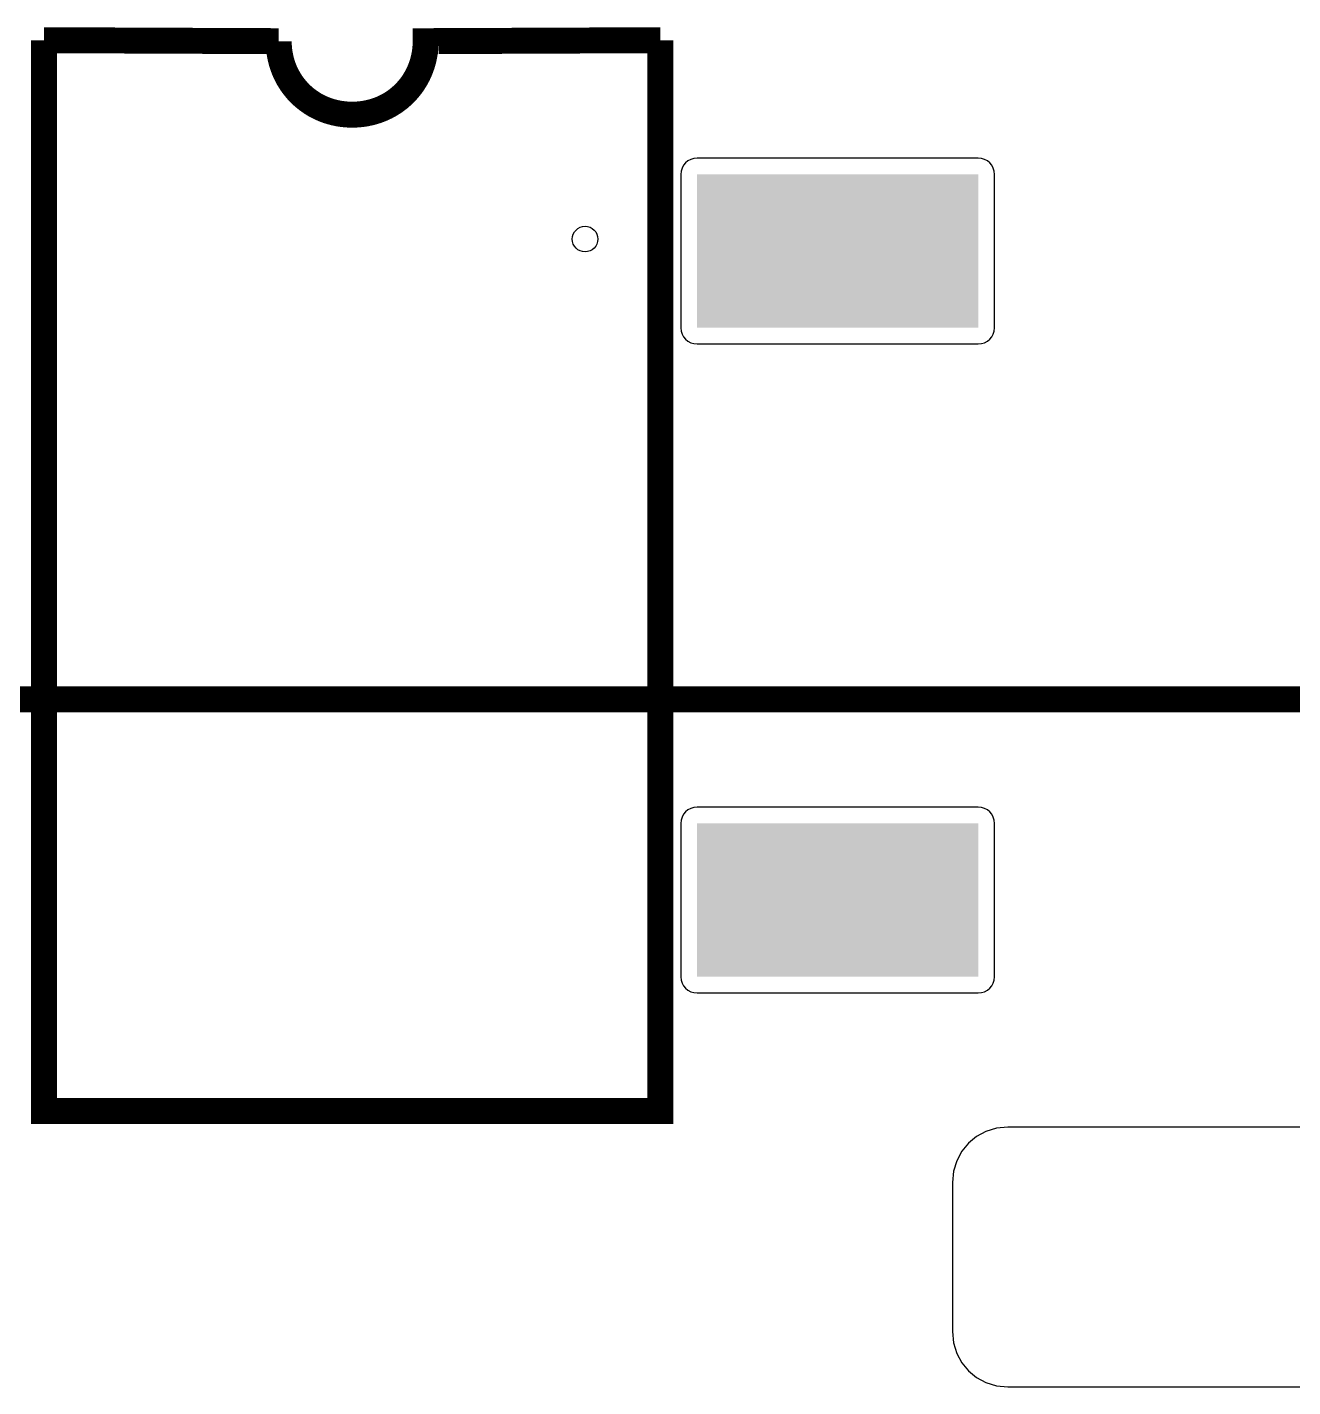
# Model space of a CAD drawing. Header units: inches. Extents: x 15 to 148, y 10 to 111.
# Drawn here: x 136.274 to 137.152, y 101.993 to 102.936 of the extents above; entities that cross this region are included whole.
import ezdxf

# ---------------------------------------------------------------- set-up
doc = ezdxf.new("R2010")
doc.units = ezdxf.units.IN
doc.header["$MEASUREMENT"] = 0
doc.layers.add('BLK_12AWG', color=7, linetype='Continuous')

# ---------------------------------------------------------------- blocks, each defined once
blk = doc.blocks.new('RPAD')
blk.add_trace([(-0.5, -0.5), (-0.5, 0.5), (0.5, -0.5), (0.5, 0.5)])
blk = doc.blocks.new('CEGHSD')
at = {"const_width": 0.008}
for points in [[(133.90183, 101.90184), (133.82947, 101.90215)], [(133.82947, 101.90215), (133.82947, 101.57215), (134.01947, 101.57215), (134.01947, 101.90215)], [(133.90183, 101.90184), (133.82947, 101.90215)], [(133.82947, 101.90215), (133.82947, 101.57215), (134.01947, 101.57215), (134.01947, 101.90215)], [(133.90183, 101.90184), (133.82947, 101.90215)], [(133.82947, 101.90215), (133.82947, 101.57215), (134.01947, 101.57215), (134.01947, 101.90215)], [(133.90183, 101.90184), (133.90183, 101.90169), (133.90184, 101.90154), (133.90184, 101.90139), (133.90184, 101.90124), (133.90185, 101.90109), (133.90185, 101.90095), (133.90186, 101.9008), (133.90186, 101.90065), (133.90187, 101.9005), (133.90188, 101.90036), (133.90189, 101.90021), (133.9019, 101.90006), (133.90191, 101.89992), (133.90192, 101.89977), (133.90193, 101.89963), (133.90195, 101.89948), (133.90196, 101.89934), (133.90198, 101.89919), (133.90199, 101.89905), (133.90201, 101.89891), (133.90202, 101.89883), (133.90203, 101.89876), (133.90204, 101.89869), (133.90205, 101.89862), (133.90206, 101.89855), (133.90207, 101.89848), (133.90208, 101.89841), (133.90209, 101.89834), (133.9021, 101.89826), (133.90211, 101.89819), (133.90212, 101.89812), (133.90213, 101.89805), (133.90216, 101.89791), (133.90218, 101.89777), (133.9022, 101.89763), (133.90223, 101.89749), (133.90224, 101.89742), (133.90226, 101.89735), (133.90227, 101.89728), (133.90228, 101.89721), (133.90231, 101.89707), (133.90234, 101.89693), (133.90236, 101.89686), (133.90237, 101.89679), (133.90239, 101.89672), (133.9024, 101.89665), (133.90243, 101.89651), (133.90247, 101.89638), (133.9025, 101.89624), (133.90253, 101.8961), (133.90257, 101.89596), (133.9026, 101.89583), (133.90264, 101.89569), (133.90268, 101.89556), (133.90271, 101.89542), (133.90275, 101.89529), (133.90277, 101.89522), (133.90279, 101.89515), (133.90283, 101.89502), (133.90287, 101.89488), (133.90291, 101.89475), (133.90296, 101.89462), (133.903, 101.89449), (133.90304, 101.89435), (133.90309, 101.89422), (133.90314, 101.89409), (133.90318, 101.89396), (133.90323, 101.89383), (133.90328, 101.8937), (133.90333, 101.89357), (133.90338, 101.89344), (133.9034, 101.89338), (133.90343, 101.89331), (133.90348, 101.89318), (133.9035, 101.89312), (133.90353, 101.89305), (133.90355, 101.89299), (133.90358, 101.89293), (133.90363, 101.8928), (133.90369, 101.89267), (133.90374, 101.89255), (133.9038, 101.89242), (133.90383, 101.89236), (133.90385, 101.89229), (133.90391, 101.89217), (133.90397, 101.89204), (133.904, 101.89198), (133.90403, 101.89192), (133.90409, 101.8918), (133.90415, 101.89167), (133.90418, 101.89161), (133.90421, 101.89155), (133.90424, 101.89149), (133.90427, 101.89143), (133.9043, 101.89137), (133.90433, 101.89131), (133.90436, 101.89125), (133.90439, 101.89118), (133.90446, 101.89106), (133.90452, 101.89094), (133.90455, 101.89088), (133.90458, 101.89082), (133.90462, 101.89076), (133.90465, 101.8907), (133.90472, 101.89058), (133.90478, 101.89046), (133.90482, 101.89041), (133.90485, 101.89035), (133.90488, 101.89029), (133.90492, 101.89023), (133.90499, 101.89011), (133.90506, 101.88999), (133.90509, 101.88994), (133.90513, 101.88988), (133.90516, 101.88982), (133.9052, 101.88976), (133.90527, 101.88965), (133.90534, 101.88953), (133.90542, 101.88942), (133.90549, 101.8893), (133.90556, 101.88919), (133.90564, 101.88908), (133.90571, 101.88896), (133.90579, 101.88885), (133.90587, 101.88874), (133.90595, 101.88863), (133.90602, 101.88852), (133.9061, 101.88841), (133.90618, 101.8883), (133.90626, 101.88819), (133.9063, 101.88814), (133.90634, 101.88808), (133.90638, 101.88803), (133.90643, 101.88798), (133.90651, 101.88787), (133.90659, 101.88776), (133.90667, 101.88766), (133.90676, 101.88755), (133.90684, 101.88744), (133.90693, 101.88734), (133.90697, 101.88729), (133.90701, 101.88724), (133.90706, 101.88718), (133.9071, 101.88713), (133.90719, 101.88703), (133.90728, 101.88693), (133.90736, 101.88683), (133.90745, 101.88672), (133.9075, 101.88667), (133.90754, 101.88662), (133.90759, 101.88657), (133.90763, 101.88652), (133.90773, 101.88642), (133.90782, 101.88632), (133.90791, 101.88623), (133.908, 101.88613), (133.90809, 101.88603), (133.90819, 101.88593), (133.90824, 101.88589), (133.90828, 101.88584), (133.90833, 101.88579), (133.90838, 101.88574), (133.90847, 101.88565), (133.90857, 101.88555), (133.90867, 101.88546), (133.90876, 101.88536), (133.90886, 101.88527), (133.90896, 101.88518), (133.90906, 101.88509), (133.90916, 101.885), (133.90921, 101.88495), (133.90926, 101.88491), (133.90931, 101.88486), (133.90936, 101.88482), (133.90946, 101.88473), (133.90956, 101.88464), (133.90967, 101.88455), (133.90977, 101.88447), (133.90982, 101.88442), (133.90987, 101.88438), (133.90992, 101.88434), (133.90998, 101.88429), (133.91008, 101.88421), (133.91013, 101.88416), (133.91019, 101.88412), (133.91029, 101.88404), (133.9104, 101.88396), (133.9105, 101.88387), (133.91061, 101.88379), (133.91072, 101.88371), (133.91083, 101.88363), (133.91094, 101.88355), (133.91105, 101.88347), (133.91116, 101.88339), (133.91127, 101.88331), (133.91138, 101.88323), (133.91149, 101.88316), (133.9116, 101.88308), (133.91171, 101.883), (133.91183, 101.88293), (133.91194, 101.88285), (133.91205, 101.88278), (133.91217, 101.88271), (133.91228, 101.88263), (133.9124, 101.88256), (133.91251, 101.88249), (133.91263, 101.88242), (133.91275, 101.88235), (133.91286, 101.88228), (133.91298, 101.88221), (133.9131, 101.88215), (133.91322, 101.88208), (133.91334, 101.88201), (133.91346, 101.88195), (133.91358, 101.88188), (133.9137, 101.88182), (133.91382, 101.88176), (133.91394, 101.88169), (133.91406, 101.88163), (133.91419, 101.88157), (133.91431, 101.88151), (133.91443, 101.88145), (133.91456, 101.88139), (133.91468, 101.88133), (133.91481, 101.88127), (133.91493, 101.88122), (133.91506, 101.88116), (133.91518, 101.88111), (133.91531, 101.88105), (133.91544, 101.881), (133.91556, 101.88094), (133.91569, 101.88089), (133.91582, 101.88084), (133.91595, 101.88079), (133.91608, 101.88074), (133.91621, 101.88069), (133.91634, 101.88064), (133.91647, 101.88059), (133.9166, 101.88055), (133.91673, 101.8805), (133.91686, 101.88045), (133.91699, 101.88041), (133.91712, 101.88036), (133.91725, 101.88032), (133.91739, 101.88028), (133.91752, 101.88024), (133.91765, 101.8802), (133.91779, 101.88016), (133.91792, 101.88012), (133.91806, 101.88008), (133.91819, 101.88004), (133.91833, 101.88), (133.91846, 101.87997), (133.9186, 101.87993), (133.91874, 101.8799), (133.91887, 101.87986), (133.91901, 101.87983), (133.91915, 101.8798), (133.91929, 101.87977), (133.91943, 101.87974), (133.91956, 101.87971), (133.9197, 101.87968), (133.91984, 101.87965), (133.91998, 101.87962), (133.92012, 101.87959), (133.92026, 101.87957), (133.9204, 101.87954), (133.92055, 101.87952), (133.92069, 101.8795), (133.92083, 101.87947), (133.92097, 101.87945), (133.92111, 101.87943), (133.92126, 101.87941), (133.9214, 101.87939), (133.92154, 101.87938), (133.92169, 101.87936), (133.92183, 101.87934), (133.92197, 101.87933), (133.92212, 101.87931), (133.92226, 101.8793), (133.92241, 101.87929), (133.92255, 101.87927), (133.9227, 101.87926), (133.92285, 101.87925), (133.92299, 101.87924), (133.92314, 101.87923), (133.92329, 101.87923), (133.92343, 101.87922), (133.92358, 101.87921), (133.92373, 101.87921), (133.92388, 101.87921), (133.92403, 101.8792), (133.92417, 101.8792), (133.92432, 101.8792), (133.92447, 101.8792)], [(133.90183, 101.90184), (133.90183, 101.90169), (133.90184, 101.90154), (133.90184, 101.90139), (133.90184, 101.90124), (133.90185, 101.90109), (133.90185, 101.90095), (133.90186, 101.9008), (133.90186, 101.90065), (133.90187, 101.9005), (133.90188, 101.90036), (133.90189, 101.90021), (133.9019, 101.90006), (133.90191, 101.89992), (133.90192, 101.89977), (133.90193, 101.89963), (133.90195, 101.89948), (133.90196, 101.89934), (133.90198, 101.89919), (133.90199, 101.89905), (133.90201, 101.89891), (133.90202, 101.89883), (133.90203, 101.89876), (133.90204, 101.89869), (133.90205, 101.89862), (133.90206, 101.89855), (133.90207, 101.89848), (133.90208, 101.89841), (133.90209, 101.89834), (133.9021, 101.89826), (133.90211, 101.89819), (133.90212, 101.89812), (133.90213, 101.89805), (133.90216, 101.89791), (133.90218, 101.89777), (133.9022, 101.89763), (133.90223, 101.89749), (133.90224, 101.89742), (133.90226, 101.89735), (133.90227, 101.89728), (133.90228, 101.89721), (133.90231, 101.89707), (133.90234, 101.89693), (133.90236, 101.89686), (133.90237, 101.89679), (133.90239, 101.89672), (133.9024, 101.89665), (133.90243, 101.89651), (133.90247, 101.89638), (133.9025, 101.89624), (133.90253, 101.8961), (133.90257, 101.89596), (133.9026, 101.89583), (133.90264, 101.89569), (133.90268, 101.89556), (133.90271, 101.89542), (133.90275, 101.89529), (133.90277, 101.89522), (133.90279, 101.89515), (133.90283, 101.89502), (133.90287, 101.89488), (133.90291, 101.89475), (133.90296, 101.89462), (133.903, 101.89449), (133.90304, 101.89435), (133.90309, 101.89422), (133.90314, 101.89409), (133.90318, 101.89396), (133.90323, 101.89383), (133.90328, 101.8937), (133.90333, 101.89357), (133.90338, 101.89344), (133.9034, 101.89338), (133.90343, 101.89331), (133.90348, 101.89318), (133.9035, 101.89312), (133.90353, 101.89305), (133.90355, 101.89299), (133.90358, 101.89293), (133.90363, 101.8928), (133.90369, 101.89267), (133.90374, 101.89255), (133.9038, 101.89242), (133.90383, 101.89236), (133.90385, 101.89229), (133.90391, 101.89217), (133.90397, 101.89204), (133.904, 101.89198), (133.90403, 101.89192), (133.90409, 101.8918), (133.90415, 101.89167), (133.90418, 101.89161), (133.90421, 101.89155), (133.90424, 101.89149), (133.90427, 101.89143), (133.9043, 101.89137), (133.90433, 101.89131), (133.90436, 101.89125), (133.90439, 101.89118), (133.90446, 101.89106), (133.90452, 101.89094), (133.90455, 101.89088), (133.90458, 101.89082), (133.90462, 101.89076), (133.90465, 101.8907), (133.90472, 101.89058), (133.90478, 101.89046), (133.90482, 101.89041), (133.90485, 101.89035), (133.90488, 101.89029), (133.90492, 101.89023), (133.90499, 101.89011), (133.90506, 101.88999), (133.90509, 101.88994), (133.90513, 101.88988), (133.90516, 101.88982), (133.9052, 101.88976), (133.90527, 101.88965), (133.90534, 101.88953), (133.90542, 101.88942), (133.90549, 101.8893), (133.90556, 101.88919), (133.90564, 101.88908), (133.90571, 101.88896), (133.90579, 101.88885), (133.90587, 101.88874), (133.90595, 101.88863), (133.90602, 101.88852), (133.9061, 101.88841), (133.90618, 101.8883), (133.90626, 101.88819), (133.9063, 101.88814), (133.90634, 101.88808), (133.90638, 101.88803), (133.90643, 101.88798), (133.90651, 101.88787), (133.90659, 101.88776), (133.90667, 101.88766), (133.90676, 101.88755), (133.90684, 101.88744), (133.90693, 101.88734), (133.90697, 101.88729), (133.90701, 101.88724), (133.90706, 101.88718), (133.9071, 101.88713), (133.90719, 101.88703), (133.90728, 101.88693), (133.90736, 101.88683), (133.90745, 101.88672), (133.9075, 101.88667), (133.90754, 101.88662), (133.90759, 101.88657), (133.90763, 101.88652), (133.90773, 101.88642), (133.90782, 101.88632), (133.90791, 101.88623), (133.908, 101.88613), (133.90809, 101.88603), (133.90819, 101.88593), (133.90824, 101.88589), (133.90828, 101.88584), (133.90833, 101.88579), (133.90838, 101.88574), (133.90847, 101.88565), (133.90857, 101.88555), (133.90867, 101.88546), (133.90876, 101.88536), (133.90886, 101.88527), (133.90896, 101.88518), (133.90906, 101.88509), (133.90916, 101.885), (133.90921, 101.88495), (133.90926, 101.88491), (133.90931, 101.88486), (133.90936, 101.88482), (133.90946, 101.88473), (133.90956, 101.88464), (133.90967, 101.88455), (133.90977, 101.88447), (133.90982, 101.88442), (133.90987, 101.88438), (133.90992, 101.88434), (133.90998, 101.88429), (133.91008, 101.88421), (133.91013, 101.88416), (133.91019, 101.88412), (133.91029, 101.88404), (133.9104, 101.88396), (133.9105, 101.88387), (133.91061, 101.88379), (133.91072, 101.88371), (133.91083, 101.88363), (133.91094, 101.88355), (133.91105, 101.88347), (133.91116, 101.88339), (133.91127, 101.88331), (133.91138, 101.88323), (133.91149, 101.88316), (133.9116, 101.88308), (133.91171, 101.883), (133.91183, 101.88293), (133.91194, 101.88285), (133.91205, 101.88278), (133.91217, 101.88271), (133.91228, 101.88263), (133.9124, 101.88256), (133.91251, 101.88249), (133.91263, 101.88242), (133.91275, 101.88235), (133.91286, 101.88228), (133.91298, 101.88221), (133.9131, 101.88215), (133.91322, 101.88208), (133.91334, 101.88201), (133.91346, 101.88195), (133.91358, 101.88188), (133.9137, 101.88182), (133.91382, 101.88176), (133.91394, 101.88169), (133.91406, 101.88163), (133.91419, 101.88157), (133.91431, 101.88151), (133.91443, 101.88145), (133.91456, 101.88139), (133.91468, 101.88133), (133.91481, 101.88127), (133.91493, 101.88122), (133.91506, 101.88116), (133.91518, 101.88111), (133.91531, 101.88105), (133.91544, 101.881), (133.91556, 101.88094), (133.91569, 101.88089), (133.91582, 101.88084), (133.91595, 101.88079), (133.91608, 101.88074), (133.91621, 101.88069), (133.91634, 101.88064), (133.91647, 101.88059), (133.9166, 101.88055), (133.91673, 101.8805), (133.91686, 101.88045), (133.91699, 101.88041), (133.91712, 101.88036), (133.91725, 101.88032), (133.91739, 101.88028), (133.91752, 101.88024), (133.91765, 101.8802), (133.91779, 101.88016), (133.91792, 101.88012), (133.91806, 101.88008), (133.91819, 101.88004), (133.91833, 101.88), (133.91846, 101.87997), (133.9186, 101.87993), (133.91874, 101.8799), (133.91887, 101.87986), (133.91901, 101.87983), (133.91915, 101.8798), (133.91929, 101.87977), (133.91943, 101.87974), (133.91956, 101.87971), (133.9197, 101.87968), (133.91984, 101.87965), (133.91998, 101.87962), (133.92012, 101.87959), (133.92026, 101.87957), (133.9204, 101.87954), (133.92055, 101.87952), (133.92069, 101.8795), (133.92083, 101.87947), (133.92097, 101.87945), (133.92111, 101.87943), (133.92126, 101.87941), (133.9214, 101.87939), (133.92154, 101.87938), (133.92169, 101.87936), (133.92183, 101.87934), (133.92197, 101.87933), (133.92212, 101.87931), (133.92226, 101.8793), (133.92241, 101.87929), (133.92255, 101.87927), (133.9227, 101.87926), (133.92285, 101.87925), (133.92299, 101.87924), (133.92314, 101.87923), (133.92329, 101.87923), (133.92343, 101.87922), (133.92358, 101.87921), (133.92373, 101.87921), (133.92388, 101.87921), (133.92403, 101.8792), (133.92417, 101.8792), (133.92432, 101.8792), (133.92447, 101.8792)], [(133.90183, 101.90184), (133.90183, 101.90169), (133.90184, 101.90154), (133.90184, 101.90139), (133.90184, 101.90124), (133.90185, 101.90109), (133.90185, 101.90095), (133.90186, 101.9008), (133.90186, 101.90065), (133.90187, 101.9005), (133.90188, 101.90036), (133.90189, 101.90021), (133.9019, 101.90006), (133.90191, 101.89992), (133.90192, 101.89977), (133.90193, 101.89963), (133.90195, 101.89948), (133.90196, 101.89934), (133.90198, 101.89919), (133.90199, 101.89905), (133.90201, 101.89891), (133.90202, 101.89883), (133.90203, 101.89876), (133.90204, 101.89869), (133.90205, 101.89862), (133.90206, 101.89855), (133.90207, 101.89848), (133.90208, 101.89841), (133.90209, 101.89834), (133.9021, 101.89826), (133.90211, 101.89819), (133.90212, 101.89812), (133.90213, 101.89805), (133.90216, 101.89791), (133.90218, 101.89777), (133.9022, 101.89763), (133.90223, 101.89749), (133.90224, 101.89742), (133.90226, 101.89735), (133.90227, 101.89728), (133.90228, 101.89721), (133.90231, 101.89707), (133.90234, 101.89693), (133.90236, 101.89686), (133.90237, 101.89679), (133.90239, 101.89672), (133.9024, 101.89665), (133.90243, 101.89651), (133.90247, 101.89638), (133.9025, 101.89624), (133.90253, 101.8961), (133.90257, 101.89596), (133.9026, 101.89583), (133.90264, 101.89569), (133.90268, 101.89556), (133.90271, 101.89542), (133.90275, 101.89529), (133.90277, 101.89522), (133.90279, 101.89515), (133.90283, 101.89502), (133.90287, 101.89488), (133.90291, 101.89475), (133.90296, 101.89462), (133.903, 101.89449), (133.90304, 101.89435), (133.90309, 101.89422), (133.90314, 101.89409), (133.90318, 101.89396), (133.90323, 101.89383), (133.90328, 101.8937), (133.90333, 101.89357), (133.90338, 101.89344), (133.9034, 101.89338), (133.90343, 101.89331), (133.90348, 101.89318), (133.9035, 101.89312), (133.90353, 101.89305), (133.90355, 101.89299), (133.90358, 101.89293), (133.90363, 101.8928), (133.90369, 101.89267), (133.90374, 101.89255), (133.9038, 101.89242), (133.90383, 101.89236), (133.90385, 101.89229), (133.90391, 101.89217), (133.90397, 101.89204), (133.904, 101.89198), (133.90403, 101.89192), (133.90409, 101.8918), (133.90415, 101.89167), (133.90418, 101.89161), (133.90421, 101.89155), (133.90424, 101.89149), (133.90427, 101.89143), (133.9043, 101.89137), (133.90433, 101.89131), (133.90436, 101.89125), (133.90439, 101.89118), (133.90446, 101.89106), (133.90452, 101.89094), (133.90455, 101.89088), (133.90458, 101.89082), (133.90462, 101.89076), (133.90465, 101.8907), (133.90472, 101.89058), (133.90478, 101.89046), (133.90482, 101.89041), (133.90485, 101.89035), (133.90488, 101.89029), (133.90492, 101.89023), (133.90499, 101.89011), (133.90506, 101.88999), (133.90509, 101.88994), (133.90513, 101.88988), (133.90516, 101.88982), (133.9052, 101.88976), (133.90527, 101.88965), (133.90534, 101.88953), (133.90542, 101.88942), (133.90549, 101.8893), (133.90556, 101.88919), (133.90564, 101.88908), (133.90571, 101.88896), (133.90579, 101.88885), (133.90587, 101.88874), (133.90595, 101.88863), (133.90602, 101.88852), (133.9061, 101.88841), (133.90618, 101.8883), (133.90626, 101.88819), (133.9063, 101.88814), (133.90634, 101.88808), (133.90638, 101.88803), (133.90643, 101.88798), (133.90651, 101.88787), (133.90659, 101.88776), (133.90667, 101.88766), (133.90676, 101.88755), (133.90684, 101.88744), (133.90693, 101.88734), (133.90697, 101.88729), (133.90701, 101.88724), (133.90706, 101.88718), (133.9071, 101.88713), (133.90719, 101.88703), (133.90728, 101.88693), (133.90736, 101.88683), (133.90745, 101.88672), (133.9075, 101.88667), (133.90754, 101.88662), (133.90759, 101.88657), (133.90763, 101.88652), (133.90773, 101.88642), (133.90782, 101.88632), (133.90791, 101.88623), (133.908, 101.88613), (133.90809, 101.88603), (133.90819, 101.88593), (133.90824, 101.88589), (133.90828, 101.88584), (133.90833, 101.88579), (133.90838, 101.88574), (133.90847, 101.88565), (133.90857, 101.88555), (133.90867, 101.88546), (133.90876, 101.88536), (133.90886, 101.88527), (133.90896, 101.88518), (133.90906, 101.88509), (133.90916, 101.885), (133.90921, 101.88495), (133.90926, 101.88491), (133.90931, 101.88486), (133.90936, 101.88482), (133.90946, 101.88473), (133.90956, 101.88464), (133.90967, 101.88455), (133.90977, 101.88447), (133.90982, 101.88442), (133.90987, 101.88438), (133.90992, 101.88434), (133.90998, 101.88429), (133.91008, 101.88421), (133.91013, 101.88416), (133.91019, 101.88412), (133.91029, 101.88404), (133.9104, 101.88396), (133.9105, 101.88387), (133.91061, 101.88379), (133.91072, 101.88371), (133.91083, 101.88363), (133.91094, 101.88355), (133.91105, 101.88347), (133.91116, 101.88339), (133.91127, 101.88331), (133.91138, 101.88323), (133.91149, 101.88316), (133.9116, 101.88308), (133.91171, 101.883), (133.91183, 101.88293), (133.91194, 101.88285), (133.91205, 101.88278), (133.91217, 101.88271), (133.91228, 101.88263), (133.9124, 101.88256), (133.91251, 101.88249), (133.91263, 101.88242), (133.91275, 101.88235), (133.91286, 101.88228), (133.91298, 101.88221), (133.9131, 101.88215), (133.91322, 101.88208), (133.91334, 101.88201), (133.91346, 101.88195), (133.91358, 101.88188), (133.9137, 101.88182), (133.91382, 101.88176), (133.91394, 101.88169), (133.91406, 101.88163), (133.91419, 101.88157), (133.91431, 101.88151), (133.91443, 101.88145), (133.91456, 101.88139), (133.91468, 101.88133), (133.91481, 101.88127), (133.91493, 101.88122), (133.91506, 101.88116), (133.91518, 101.88111), (133.91531, 101.88105), (133.91544, 101.881), (133.91556, 101.88094), (133.91569, 101.88089), (133.91582, 101.88084), (133.91595, 101.88079), (133.91608, 101.88074), (133.91621, 101.88069), (133.91634, 101.88064), (133.91647, 101.88059), (133.9166, 101.88055), (133.91673, 101.8805), (133.91686, 101.88045), (133.91699, 101.88041), (133.91712, 101.88036), (133.91725, 101.88032), (133.91739, 101.88028), (133.91752, 101.88024), (133.91765, 101.8802), (133.91779, 101.88016), (133.91792, 101.88012), (133.91806, 101.88008), (133.91819, 101.88004), (133.91833, 101.88), (133.91846, 101.87997), (133.9186, 101.87993), (133.91874, 101.8799), (133.91887, 101.87986), (133.91901, 101.87983), (133.91915, 101.8798), (133.91929, 101.87977), (133.91943, 101.87974), (133.91956, 101.87971), (133.9197, 101.87968), (133.91984, 101.87965), (133.91998, 101.87962), (133.92012, 101.87959), (133.92026, 101.87957), (133.9204, 101.87954), (133.92055, 101.87952), (133.92069, 101.8795), (133.92083, 101.87947), (133.92097, 101.87945), (133.92111, 101.87943), (133.92126, 101.87941), (133.9214, 101.87939), (133.92154, 101.87938), (133.92169, 101.87936), (133.92183, 101.87934), (133.92197, 101.87933), (133.92212, 101.87931), (133.92226, 101.8793), (133.92241, 101.87929), (133.92255, 101.87927), (133.9227, 101.87926), (133.92285, 101.87925), (133.92299, 101.87924), (133.92314, 101.87923), (133.92329, 101.87923), (133.92343, 101.87922), (133.92358, 101.87921), (133.92373, 101.87921), (133.92388, 101.87921), (133.92403, 101.8792), (133.92417, 101.8792), (133.92432, 101.8792), (133.92447, 101.8792)], [(134.01947, 101.90215), (133.94711, 101.90184), (133.94711, 101.90169), (133.94711, 101.90154), (133.94711, 101.90139), (133.9471, 101.90124), (133.9471, 101.90109), (133.94709, 101.90095), (133.94709, 101.9008), (133.94708, 101.90065), (133.94707, 101.9005), (133.94706, 101.90036), (133.94706, 101.90021), (133.94705, 101.90006), (133.94703, 101.89992), (133.94702, 101.89977), (133.94701, 101.89963), (133.947, 101.89948), (133.94698, 101.89934), (133.94697, 101.89919), (133.94695, 101.89905), (133.94693, 101.89891), (133.94692, 101.89883), (133.94691, 101.89876), (133.9469, 101.89869), (133.94689, 101.89862), (133.94688, 101.89855), (133.94688, 101.89848), (133.94686, 101.89841), (133.94685, 101.89834), (133.94684, 101.89826), (133.94683, 101.89819), (133.94682, 101.89812), (133.94681, 101.89805), (133.94679, 101.89791), (133.94676, 101.89777), (133.94674, 101.89763), (133.94671, 101.89749), (133.9467, 101.89742), (133.94669, 101.89735), (133.94667, 101.89728), (133.94666, 101.89721), (133.94663, 101.89707), (133.9466, 101.89693), (133.94659, 101.89686), (133.94657, 101.89679), (133.94656, 101.89672), (133.94654, 101.89665), (133.94651, 101.89651), (133.94648, 101.89638), (133.94645, 101.89624), (133.94641, 101.8961), (133.94638, 101.89596), (133.94634, 101.89583), (133.9463, 101.89569), (133.94627, 101.89556), (133.94623, 101.89542), (133.94619, 101.89529), (133.94617, 101.89522), (133.94615, 101.89515), (133.94611, 101.89502), (133.94607, 101.89488), (133.94603, 101.89475), (133.94599, 101.89462), (133.94594, 101.89449), (133.9459, 101.89435), (133.94585, 101.89422), (133.94581, 101.89409), (133.94576, 101.89396), (133.94571, 101.89383), (133.94567, 101.8937), (133.94562, 101.89357), (133.94557, 101.89344), (133.94554, 101.89338), (133.94552, 101.89331), (133.94547, 101.89318), (133.94544, 101.89312), (133.94542, 101.89305), (133.94539, 101.89299), (133.94536, 101.89293), (133.94531, 101.8928), (133.94526, 101.89267), (133.9452, 101.89255), (133.94515, 101.89242), (133.94512, 101.89236), (133.94509, 101.89229), (133.94503, 101.89217), (133.94498, 101.89204), (133.94495, 101.89198), (133.94492, 101.89192), (133.94486, 101.8918), (133.9448, 101.89167), (133.94477, 101.89161), (133.94474, 101.89155), (133.94471, 101.89149), (133.94468, 101.89143), (133.94465, 101.89137), (133.94461, 101.89131), (133.94458, 101.89125), (133.94455, 101.89118), (133.94449, 101.89106), (133.94442, 101.89094), (133.94439, 101.89088), (133.94436, 101.89082), (133.94433, 101.89076), (133.94429, 101.8907), (133.94423, 101.89058), (133.94416, 101.89046), (133.94413, 101.89041), (133.94409, 101.89035), (133.94406, 101.89029), (133.94402, 101.89023), (133.94396, 101.89011), (133.94389, 101.88999), (133.94385, 101.88994), (133.94382, 101.88988), (133.94378, 101.88982), (133.94374, 101.88976), (133.94367, 101.88965), (133.9436, 101.88953), (133.94353, 101.88942), (133.94345, 101.8893), (133.94338, 101.88919), (133.9433, 101.88908), (133.94323, 101.88896), (133.94315, 101.88885), (133.94308, 101.88874), (133.943, 101.88863), (133.94292, 101.88852), (133.94284, 101.88841), (133.94276, 101.8883), (133.94268, 101.88819), (133.94264, 101.88814), (133.9426, 101.88808), (133.94256, 101.88803), (133.94252, 101.88798), (133.94244, 101.88787), (133.94235, 101.88776), (133.94227, 101.88766), (133.94219, 101.88755), (133.9421, 101.88744), (133.94202, 101.88734), (133.94197, 101.88729), (133.94193, 101.88724), (133.94189, 101.88718), (133.94184, 101.88713), (133.94176, 101.88703), (133.94167, 101.88693), (133.94158, 101.88683), (133.94149, 101.88672), (133.94144, 101.88667), (133.9414, 101.88662), (133.94135, 101.88657), (133.94131, 101.88652), (133.94122, 101.88642), (133.94113, 101.88632), (133.94104, 101.88623), (133.94094, 101.88613), (133.94085, 101.88603), (133.94076, 101.88593), (133.94071, 101.88589), (133.94066, 101.88584), (133.94061, 101.88579), (133.94057, 101.88574), (133.94047, 101.88565), (133.94037, 101.88555), (133.94028, 101.88546), (133.94018, 101.88536), (133.94008, 101.88527), (133.93998, 101.88518), (133.93988, 101.88509), (133.93978, 101.885), (133.93973, 101.88495), (133.93968, 101.88491), (133.93963, 101.88486), (133.93958, 101.88482), (133.93948, 101.88473), (133.93938, 101.88464), (133.93928, 101.88455), (133.93918, 101.88447), (133.93912, 101.88442), (133.93907, 101.88438), (133.93902, 101.88434), (133.93897, 101.88429), (133.93886, 101.88421), (133.93881, 101.88416), (133.93876, 101.88412), (133.93865, 101.88404), (133.93855, 101.88396), (133.93844, 101.88387), (133.93833, 101.88379), (133.93822, 101.88371), (133.93812, 101.88363), (133.93801, 101.88355), (133.9379, 101.88347), (133.93779, 101.88339), (133.93768, 101.88331), (133.93757, 101.88323), (133.93745, 101.88316), (133.93734, 101.88308), (133.93723, 101.883), (133.93712, 101.88293), (133.937, 101.88285), (133.93689, 101.88278), (133.93678, 101.88271), (133.93666, 101.88263), (133.93655, 101.88256), (133.93643, 101.88249), (133.93631, 101.88242), (133.9362, 101.88235), (133.93608, 101.88228), (133.93596, 101.88221), (133.93584, 101.88215), (133.93572, 101.88208), (133.9356, 101.88201), (133.93548, 101.88195), (133.93536, 101.88188), (133.93524, 101.88182), (133.93512, 101.88176), (133.935, 101.88169), (133.93488, 101.88163), (133.93476, 101.88157), (133.93463, 101.88151), (133.93451, 101.88145), (133.93439, 101.88139), (133.93426, 101.88133), (133.93414, 101.88127), (133.93401, 101.88122), (133.93389, 101.88116), (133.93376, 101.88111), (133.93363, 101.88105), (133.93351, 101.881), (133.93338, 101.88094), (133.93325, 101.88089), (133.93313, 101.88084), (133.933, 101.88079), (133.93287, 101.88074), (133.93274, 101.88069), (133.93261, 101.88064), (133.93248, 101.88059), (133.93235, 101.88055), (133.93222, 101.8805), (133.93209, 101.88045), (133.93195, 101.88041), (133.93182, 101.88036), (133.93169, 101.88032), (133.93156, 101.88028), (133.93142, 101.88024), (133.93129, 101.8802), (133.93116, 101.88016), (133.93102, 101.88012), (133.93089, 101.88008), (133.93075, 101.88004), (133.93062, 101.88), (133.93048, 101.87997), (133.93034, 101.87993), (133.93021, 101.8799), (133.93007, 101.87986), (133.92993, 101.87983), (133.92979, 101.8798), (133.92966, 101.87977), (133.92952, 101.87974), (133.92938, 101.87971), (133.92924, 101.87968), (133.9291, 101.87965), (133.92896, 101.87962), (133.92882, 101.87959), (133.92868, 101.87957), (133.92854, 101.87954), (133.9284, 101.87952), (133.92826, 101.8795), (133.92811, 101.87947), (133.92797, 101.87945), (133.92783, 101.87943), (133.92769, 101.87941), (133.92754, 101.87939), (133.9274, 101.87938), (133.92726, 101.87936), (133.92711, 101.87934), (133.92697, 101.87933), (133.92682, 101.87931), (133.92668, 101.8793), (133.92653, 101.87929), (133.92639, 101.87927), (133.92624, 101.87926), (133.9261, 101.87925), (133.92595, 101.87924), (133.9258, 101.87923), (133.92566, 101.87923), (133.92551, 101.87922), (133.92536, 101.87921), (133.92521, 101.87921), (133.92507, 101.87921), (133.92492, 101.8792), (133.92477, 101.8792), (133.92462, 101.8792), (133.92447, 101.8792)], [(134.01947, 101.90215), (133.94711, 101.90184), (133.94711, 101.90169), (133.94711, 101.90154), (133.94711, 101.90139), (133.9471, 101.90124), (133.9471, 101.90109), (133.94709, 101.90095), (133.94709, 101.9008), (133.94708, 101.90065), (133.94707, 101.9005), (133.94706, 101.90036), (133.94706, 101.90021), (133.94705, 101.90006), (133.94703, 101.89992), (133.94702, 101.89977), (133.94701, 101.89963), (133.947, 101.89948), (133.94698, 101.89934), (133.94697, 101.89919), (133.94695, 101.89905), (133.94693, 101.89891), (133.94692, 101.89883), (133.94691, 101.89876), (133.9469, 101.89869), (133.94689, 101.89862), (133.94688, 101.89855), (133.94688, 101.89848), (133.94686, 101.89841), (133.94685, 101.89834), (133.94684, 101.89826), (133.94683, 101.89819), (133.94682, 101.89812), (133.94681, 101.89805), (133.94679, 101.89791), (133.94676, 101.89777), (133.94674, 101.89763), (133.94671, 101.89749), (133.9467, 101.89742), (133.94669, 101.89735), (133.94667, 101.89728), (133.94666, 101.89721), (133.94663, 101.89707), (133.9466, 101.89693), (133.94659, 101.89686), (133.94657, 101.89679), (133.94656, 101.89672), (133.94654, 101.89665), (133.94651, 101.89651), (133.94648, 101.89638), (133.94645, 101.89624), (133.94641, 101.8961), (133.94638, 101.89596), (133.94634, 101.89583), (133.9463, 101.89569), (133.94627, 101.89556), (133.94623, 101.89542), (133.94619, 101.89529), (133.94617, 101.89522), (133.94615, 101.89515), (133.94611, 101.89502), (133.94607, 101.89488), (133.94603, 101.89475), (133.94599, 101.89462), (133.94594, 101.89449), (133.9459, 101.89435), (133.94585, 101.89422), (133.94581, 101.89409), (133.94576, 101.89396), (133.94571, 101.89383), (133.94567, 101.8937), (133.94562, 101.89357), (133.94557, 101.89344), (133.94554, 101.89338), (133.94552, 101.89331), (133.94547, 101.89318), (133.94544, 101.89312), (133.94542, 101.89305), (133.94539, 101.89299), (133.94536, 101.89293), (133.94531, 101.8928), (133.94526, 101.89267), (133.9452, 101.89255), (133.94515, 101.89242), (133.94512, 101.89236), (133.94509, 101.89229), (133.94503, 101.89217), (133.94498, 101.89204), (133.94495, 101.89198), (133.94492, 101.89192), (133.94486, 101.8918), (133.9448, 101.89167), (133.94477, 101.89161), (133.94474, 101.89155), (133.94471, 101.89149), (133.94468, 101.89143), (133.94465, 101.89137), (133.94461, 101.89131), (133.94458, 101.89125), (133.94455, 101.89118), (133.94449, 101.89106), (133.94442, 101.89094), (133.94439, 101.89088), (133.94436, 101.89082), (133.94433, 101.89076), (133.94429, 101.8907), (133.94423, 101.89058), (133.94416, 101.89046), (133.94413, 101.89041), (133.94409, 101.89035), (133.94406, 101.89029), (133.94402, 101.89023), (133.94396, 101.89011), (133.94389, 101.88999), (133.94385, 101.88994), (133.94382, 101.88988), (133.94378, 101.88982), (133.94374, 101.88976), (133.94367, 101.88965), (133.9436, 101.88953), (133.94353, 101.88942), (133.94345, 101.8893), (133.94338, 101.88919), (133.9433, 101.88908), (133.94323, 101.88896), (133.94315, 101.88885), (133.94308, 101.88874), (133.943, 101.88863), (133.94292, 101.88852), (133.94284, 101.88841), (133.94276, 101.8883), (133.94268, 101.88819), (133.94264, 101.88814), (133.9426, 101.88808), (133.94256, 101.88803), (133.94252, 101.88798), (133.94244, 101.88787), (133.94235, 101.88776), (133.94227, 101.88766), (133.94219, 101.88755), (133.9421, 101.88744), (133.94202, 101.88734), (133.94197, 101.88729), (133.94193, 101.88724), (133.94189, 101.88718), (133.94184, 101.88713), (133.94176, 101.88703), (133.94167, 101.88693), (133.94158, 101.88683), (133.94149, 101.88672), (133.94144, 101.88667), (133.9414, 101.88662), (133.94135, 101.88657), (133.94131, 101.88652), (133.94122, 101.88642), (133.94113, 101.88632), (133.94104, 101.88623), (133.94094, 101.88613), (133.94085, 101.88603), (133.94076, 101.88593), (133.94071, 101.88589), (133.94066, 101.88584), (133.94061, 101.88579), (133.94057, 101.88574), (133.94047, 101.88565), (133.94037, 101.88555), (133.94028, 101.88546), (133.94018, 101.88536), (133.94008, 101.88527), (133.93998, 101.88518), (133.93988, 101.88509), (133.93978, 101.885), (133.93973, 101.88495), (133.93968, 101.88491), (133.93963, 101.88486), (133.93958, 101.88482), (133.93948, 101.88473), (133.93938, 101.88464), (133.93928, 101.88455), (133.93918, 101.88447), (133.93912, 101.88442), (133.93907, 101.88438), (133.93902, 101.88434), (133.93897, 101.88429), (133.93886, 101.88421), (133.93881, 101.88416), (133.93876, 101.88412), (133.93865, 101.88404), (133.93855, 101.88396), (133.93844, 101.88387), (133.93833, 101.88379), (133.93822, 101.88371), (133.93812, 101.88363), (133.93801, 101.88355), (133.9379, 101.88347), (133.93779, 101.88339), (133.93768, 101.88331), (133.93757, 101.88323), (133.93745, 101.88316), (133.93734, 101.88308), (133.93723, 101.883), (133.93712, 101.88293), (133.937, 101.88285), (133.93689, 101.88278), (133.93678, 101.88271), (133.93666, 101.88263), (133.93655, 101.88256), (133.93643, 101.88249), (133.93631, 101.88242), (133.9362, 101.88235), (133.93608, 101.88228), (133.93596, 101.88221), (133.93584, 101.88215), (133.93572, 101.88208), (133.9356, 101.88201), (133.93548, 101.88195), (133.93536, 101.88188), (133.93524, 101.88182), (133.93512, 101.88176), (133.935, 101.88169), (133.93488, 101.88163), (133.93476, 101.88157), (133.93463, 101.88151), (133.93451, 101.88145), (133.93439, 101.88139), (133.93426, 101.88133), (133.93414, 101.88127), (133.93401, 101.88122), (133.93389, 101.88116), (133.93376, 101.88111), (133.93363, 101.88105), (133.93351, 101.881), (133.93338, 101.88094), (133.93325, 101.88089), (133.93313, 101.88084), (133.933, 101.88079), (133.93287, 101.88074), (133.93274, 101.88069), (133.93261, 101.88064), (133.93248, 101.88059), (133.93235, 101.88055), (133.93222, 101.8805), (133.93209, 101.88045), (133.93195, 101.88041), (133.93182, 101.88036), (133.93169, 101.88032), (133.93156, 101.88028), (133.93142, 101.88024), (133.93129, 101.8802), (133.93116, 101.88016), (133.93102, 101.88012), (133.93089, 101.88008), (133.93075, 101.88004), (133.93062, 101.88), (133.93048, 101.87997), (133.93034, 101.87993), (133.93021, 101.8799), (133.93007, 101.87986), (133.92993, 101.87983), (133.92979, 101.8798), (133.92966, 101.87977), (133.92952, 101.87974), (133.92938, 101.87971), (133.92924, 101.87968), (133.9291, 101.87965), (133.92896, 101.87962), (133.92882, 101.87959), (133.92868, 101.87957), (133.92854, 101.87954), (133.9284, 101.87952), (133.92826, 101.8795), (133.92811, 101.87947), (133.92797, 101.87945), (133.92783, 101.87943), (133.92769, 101.87941), (133.92754, 101.87939), (133.9274, 101.87938), (133.92726, 101.87936), (133.92711, 101.87934), (133.92697, 101.87933), (133.92682, 101.87931), (133.92668, 101.8793), (133.92653, 101.87929), (133.92639, 101.87927), (133.92624, 101.87926), (133.9261, 101.87925), (133.92595, 101.87924), (133.9258, 101.87923), (133.92566, 101.87923), (133.92551, 101.87922), (133.92536, 101.87921), (133.92521, 101.87921), (133.92507, 101.87921), (133.92492, 101.8792), (133.92477, 101.8792), (133.92462, 101.8792), (133.92447, 101.8792)], [(134.01947, 101.90215), (133.94711, 101.90184), (133.94711, 101.90169), (133.94711, 101.90154), (133.94711, 101.90139), (133.9471, 101.90124), (133.9471, 101.90109), (133.94709, 101.90095), (133.94709, 101.9008), (133.94708, 101.90065), (133.94707, 101.9005), (133.94706, 101.90036), (133.94706, 101.90021), (133.94705, 101.90006), (133.94703, 101.89992), (133.94702, 101.89977), (133.94701, 101.89963), (133.947, 101.89948), (133.94698, 101.89934), (133.94697, 101.89919), (133.94695, 101.89905), (133.94693, 101.89891), (133.94692, 101.89883), (133.94691, 101.89876), (133.9469, 101.89869), (133.94689, 101.89862), (133.94688, 101.89855), (133.94688, 101.89848), (133.94686, 101.89841), (133.94685, 101.89834), (133.94684, 101.89826), (133.94683, 101.89819), (133.94682, 101.89812), (133.94681, 101.89805), (133.94679, 101.89791), (133.94676, 101.89777), (133.94674, 101.89763), (133.94671, 101.89749), (133.9467, 101.89742), (133.94669, 101.89735), (133.94667, 101.89728), (133.94666, 101.89721), (133.94663, 101.89707), (133.9466, 101.89693), (133.94659, 101.89686), (133.94657, 101.89679), (133.94656, 101.89672), (133.94654, 101.89665), (133.94651, 101.89651), (133.94648, 101.89638), (133.94645, 101.89624), (133.94641, 101.8961), (133.94638, 101.89596), (133.94634, 101.89583), (133.9463, 101.89569), (133.94627, 101.89556), (133.94623, 101.89542), (133.94619, 101.89529), (133.94617, 101.89522), (133.94615, 101.89515), (133.94611, 101.89502), (133.94607, 101.89488), (133.94603, 101.89475), (133.94599, 101.89462), (133.94594, 101.89449), (133.9459, 101.89435), (133.94585, 101.89422), (133.94581, 101.89409), (133.94576, 101.89396), (133.94571, 101.89383), (133.94567, 101.8937), (133.94562, 101.89357), (133.94557, 101.89344), (133.94554, 101.89338), (133.94552, 101.89331), (133.94547, 101.89318), (133.94544, 101.89312), (133.94542, 101.89305), (133.94539, 101.89299), (133.94536, 101.89293), (133.94531, 101.8928), (133.94526, 101.89267), (133.9452, 101.89255), (133.94515, 101.89242), (133.94512, 101.89236), (133.94509, 101.89229), (133.94503, 101.89217), (133.94498, 101.89204), (133.94495, 101.89198), (133.94492, 101.89192), (133.94486, 101.8918), (133.9448, 101.89167), (133.94477, 101.89161), (133.94474, 101.89155), (133.94471, 101.89149), (133.94468, 101.89143), (133.94465, 101.89137), (133.94461, 101.89131), (133.94458, 101.89125), (133.94455, 101.89118), (133.94449, 101.89106), (133.94442, 101.89094), (133.94439, 101.89088), (133.94436, 101.89082), (133.94433, 101.89076), (133.94429, 101.8907), (133.94423, 101.89058), (133.94416, 101.89046), (133.94413, 101.89041), (133.94409, 101.89035), (133.94406, 101.89029), (133.94402, 101.89023), (133.94396, 101.89011), (133.94389, 101.88999), (133.94385, 101.88994), (133.94382, 101.88988), (133.94378, 101.88982), (133.94374, 101.88976), (133.94367, 101.88965), (133.9436, 101.88953), (133.94353, 101.88942), (133.94345, 101.8893), (133.94338, 101.88919), (133.9433, 101.88908), (133.94323, 101.88896), (133.94315, 101.88885), (133.94308, 101.88874), (133.943, 101.88863), (133.94292, 101.88852), (133.94284, 101.88841), (133.94276, 101.8883), (133.94268, 101.88819), (133.94264, 101.88814), (133.9426, 101.88808), (133.94256, 101.88803), (133.94252, 101.88798), (133.94244, 101.88787), (133.94235, 101.88776), (133.94227, 101.88766), (133.94219, 101.88755), (133.9421, 101.88744), (133.94202, 101.88734), (133.94197, 101.88729), (133.94193, 101.88724), (133.94189, 101.88718), (133.94184, 101.88713), (133.94176, 101.88703), (133.94167, 101.88693), (133.94158, 101.88683), (133.94149, 101.88672), (133.94144, 101.88667), (133.9414, 101.88662), (133.94135, 101.88657), (133.94131, 101.88652), (133.94122, 101.88642), (133.94113, 101.88632), (133.94104, 101.88623), (133.94094, 101.88613), (133.94085, 101.88603), (133.94076, 101.88593), (133.94071, 101.88589), (133.94066, 101.88584), (133.94061, 101.88579), (133.94057, 101.88574), (133.94047, 101.88565), (133.94037, 101.88555), (133.94028, 101.88546), (133.94018, 101.88536), (133.94008, 101.88527), (133.93998, 101.88518), (133.93988, 101.88509), (133.93978, 101.885), (133.93973, 101.88495), (133.93968, 101.88491), (133.93963, 101.88486), (133.93958, 101.88482), (133.93948, 101.88473), (133.93938, 101.88464), (133.93928, 101.88455), (133.93918, 101.88447), (133.93912, 101.88442), (133.93907, 101.88438), (133.93902, 101.88434), (133.93897, 101.88429), (133.93886, 101.88421), (133.93881, 101.88416), (133.93876, 101.88412), (133.93865, 101.88404), (133.93855, 101.88396), (133.93844, 101.88387), (133.93833, 101.88379), (133.93822, 101.88371), (133.93812, 101.88363), (133.93801, 101.88355), (133.9379, 101.88347), (133.93779, 101.88339), (133.93768, 101.88331), (133.93757, 101.88323), (133.93745, 101.88316), (133.93734, 101.88308), (133.93723, 101.883), (133.93712, 101.88293), (133.937, 101.88285), (133.93689, 101.88278), (133.93678, 101.88271), (133.93666, 101.88263), (133.93655, 101.88256), (133.93643, 101.88249), (133.93631, 101.88242), (133.9362, 101.88235), (133.93608, 101.88228), (133.93596, 101.88221), (133.93584, 101.88215), (133.93572, 101.88208), (133.9356, 101.88201), (133.93548, 101.88195), (133.93536, 101.88188), (133.93524, 101.88182), (133.93512, 101.88176), (133.935, 101.88169), (133.93488, 101.88163), (133.93476, 101.88157), (133.93463, 101.88151), (133.93451, 101.88145), (133.93439, 101.88139), (133.93426, 101.88133), (133.93414, 101.88127), (133.93401, 101.88122), (133.93389, 101.88116), (133.93376, 101.88111), (133.93363, 101.88105), (133.93351, 101.881), (133.93338, 101.88094), (133.93325, 101.88089), (133.93313, 101.88084), (133.933, 101.88079), (133.93287, 101.88074), (133.93274, 101.88069), (133.93261, 101.88064), (133.93248, 101.88059), (133.93235, 101.88055), (133.93222, 101.8805), (133.93209, 101.88045), (133.93195, 101.88041), (133.93182, 101.88036), (133.93169, 101.88032), (133.93156, 101.88028), (133.93142, 101.88024), (133.93129, 101.8802), (133.93116, 101.88016), (133.93102, 101.88012), (133.93089, 101.88008), (133.93075, 101.88004), (133.93062, 101.88), (133.93048, 101.87997), (133.93034, 101.87993), (133.93021, 101.8799), (133.93007, 101.87986), (133.92993, 101.87983), (133.92979, 101.8798), (133.92966, 101.87977), (133.92952, 101.87974), (133.92938, 101.87971), (133.92924, 101.87968), (133.9291, 101.87965), (133.92896, 101.87962), (133.92882, 101.87959), (133.92868, 101.87957), (133.92854, 101.87954), (133.9284, 101.87952), (133.92826, 101.8795), (133.92811, 101.87947), (133.92797, 101.87945), (133.92783, 101.87943), (133.92769, 101.87941), (133.92754, 101.87939), (133.9274, 101.87938), (133.92726, 101.87936), (133.92711, 101.87934), (133.92697, 101.87933), (133.92682, 101.87931), (133.92668, 101.8793), (133.92653, 101.87929), (133.92639, 101.87927), (133.92624, 101.87926), (133.9261, 101.87925), (133.92595, 101.87924), (133.9258, 101.87923), (133.92566, 101.87923), (133.92551, 101.87922), (133.92536, 101.87921), (133.92521, 101.87921), (133.92507, 101.87921), (133.92492, 101.8792), (133.92477, 101.8792), (133.92462, 101.8792), (133.92447, 101.8792)], [(133.62057, 101.69899), (136.3371, 101.69899)], [(133.62057, 101.69899), (136.3371, 101.69899)], [(133.62057, 101.69899), (136.3371, 101.69899)]]:
    blk.add_lwpolyline(points, dxfattribs=at)
for points in [[(134.12239, 101.81353), (134.12239, 101.86077), (134.12229, 101.8618), (134.122, 101.86274), (134.12154, 101.86359), (134.12094, 101.86433), (134.1202, 101.86493), (134.11935, 101.86539), (134.11841, 101.86567), (134.11739, 101.86577), (134.03077, 101.86577), (134.02975, 101.86567), (134.0288, 101.86539), (134.02795, 101.86493), (134.02722, 101.86433), (134.02661, 101.86359), (134.02616, 101.86274), (134.02587, 101.8618), (134.02577, 101.86077), (134.02577, 101.81353), (134.02587, 101.81251), (134.02616, 101.81156), (134.02661, 101.81071), (134.02722, 101.80997), (134.02795, 101.80937), (134.0288, 101.80891), (134.02975, 101.80863), (134.03077, 101.80853), (134.11739, 101.80853), (134.11841, 101.80863), (134.11935, 101.80891), (134.1202, 101.80937), (134.12094, 101.80997), (134.12154, 101.81071), (134.122, 101.81156), (134.12229, 101.81251), (134.12239, 101.81353)], [(134.12239, 101.61353), (134.12239, 101.66077), (134.12229, 101.6618), (134.122, 101.66274), (134.12154, 101.66359), (134.12094, 101.66433), (134.1202, 101.66493), (134.11935, 101.66539), (134.11841, 101.66567), (134.11739, 101.66577), (134.03077, 101.66577), (134.02975, 101.66567), (134.0288, 101.66539), (134.02795, 101.66493), (134.02722, 101.66433), (134.02661, 101.66359), (134.02616, 101.66274), (134.02587, 101.6618), (134.02577, 101.66077), (134.02577, 101.61353), (134.02587, 101.61251), (134.02616, 101.61156), (134.02661, 101.61071), (134.02722, 101.60997), (134.02795, 101.60937), (134.0288, 101.60891), (134.02975, 101.60863), (134.03077, 101.60853), (134.11739, 101.60853), (134.11841, 101.60863), (134.11935, 101.60891), (134.1202, 101.60937), (134.12094, 101.60997), (134.12154, 101.61071), (134.122, 101.61156), (134.12229, 101.61251), (134.12239, 101.61353)]]:
    blk.add_lwpolyline(points, close=True)
blk.add_lwpolyline([(134.25247, 101.56715), (134.12647, 101.56715), (134.123, 101.56681), (134.11978, 101.56584), (134.11689, 101.56429), (134.11439, 101.56224), (134.11233, 101.55973), (134.11078, 101.55684), (134.10981, 101.55363), (134.10947, 101.55015), (134.10947, 101.50415), (134.10981, 101.50067), (134.11078, 101.49746), (134.11233, 101.49457), (134.11439, 101.49206), (134.11689, 101.49001), (134.11978, 101.48846), (134.123, 101.48749), (134.12647, 101.48715), (134.25247, 101.48715)])
blk.add_circle((133.99624, 101.84085), 0.00394)
blk.add_circle((133.99624, 101.84085), 0.00394)
blk.add_circle((133.99624, 101.84085), 0.00394)
at = {"xscale": 0.047244, "yscale": 0.086614, "rotation": 90}
for p in [(134.07408, 101.83715), (134.07408, 101.63715)]:
    blk.add_blockref('RPAD', p, dxfattribs=at)

msp = doc.modelspace()

# ---------------------------------------------------------------- block references
at = {"layer": 'BLK_12AWG', "xscale": 2.25, "yscale": 2.25, "zscale": 2.25}
msp.add_blockref('CEGHSD', (-164.83027, -126.3532), dxfattribs=at)

doc.saveas('drawing.dxf')
